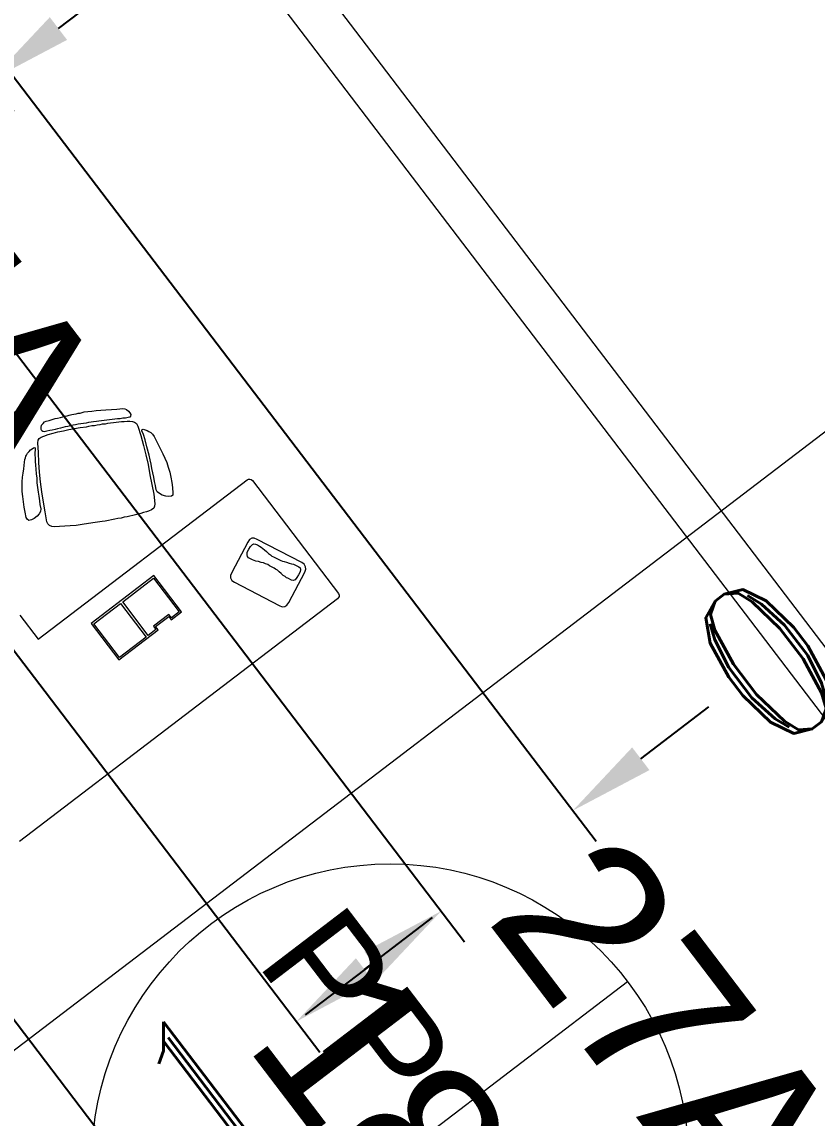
# Model space of a CAD drawing. Header units: metres. Extents: x 1384 to 1901, y 1501 to 2216.
# Drawn here: x 1467.91 to 1471.63, y 2109.43 to 2114.55 of the extents above; entities that cross this region are included whole.
import ezdxf

# ---------------------------------------------------------------- set-up
doc = ezdxf.new("R2010")
doc.units = ezdxf.units.M
doc.header["$LTSCALE"] = 0.05
doc.header["$PDMODE"] = 3
doc.linetypes.add('CONTINUA', pattern=[0])
for name, color, linetype, lineweight in [('Circulo', 250, 'Continuous', 15), ('Cotas Nave 2', 250, 'CONTINUA', 15), ('Extintores', 1, 'CONTINUA', 15), ('Linea de Corte', 250, 'CONTINUA', 15), ('mobiliario', 253, 'CONTINUA', 15), ('Pared Fuego', 81, 'CONTINUA', 15), ('TextoDCE', 250, 'Continuous', 15)]:
    doc.layers.add(name, color=color, linetype=linetype, lineweight=lineweight)
doc.styles.add('ROMANT', font='ROMANT', dxfattribs={"width": 0.85})
doc.styles.get("Standard").update_dxf_attribs({"font": 'arial.ttf'})
doc.dimstyles.new('1-50-GENERAL', dxfattribs={"dimtxt": 0.38, "dimasz": 0.4, "dimexe": 0.18, "dimexo": 0.06, "dimgap": 0.09, "dimtad": 0, "dimdec": 1, "dimzin": 0, "dimdsep": 46, "dimtxsty": 'ROMANT', "dimcen": 0.09, "dimadec": 0, "dimazin": 0, "dimtfac": 1, "dimtdec": 1, "dimtix": 1, "dimtofl": 0, "dimtmove": 0, "dimatfit": 3, "dimfxl": 0, "dimtolj": 1, "dimtzin": 0, "dimarcsym": 0})

# ---------------------------------------------------------------- blocks, each defined once
blk = doc.blocks.new('*D258')
at = {"layer": 'Cotas Nave 2', "color": 0, "lineweight": -2, "transparency": 16777216}
for p, q in [((1452.4409, 2163.6844), (1458.0727, 2167.9789)), ((1458.1721, 2167.5516), (1479.2994, 2139.8456)), ((1502.3652, 2109.5977), (1481.0039, 2137.6104)), ((1496.6209, 2104.7143), (1502.7508, 2109.3887))]:
    blk.add_line(p, q, dxfattribs=at)
at = {"layer": 'Cotas Nave 2', "color": 0, "transparency": 16777216}
for points in [[(1458.2251, 2167.5921), (1458.1191, 2167.5112), (1457.9295, 2167.8697)], [(1502.4182, 2109.6381), (1502.3122, 2109.5573), (1502.6077, 2109.2796)]]:
    blk.add_solid(points, dxfattribs=at)
at = {"layer": 'Defpoints', "color": 0, "transparency": 16777216}
for p in [(1457.9295, 2167.8697), (1452.3932, 2163.648), (1496.5732, 2104.678)]:
    blk.add_point(p, dxfattribs=at)
at = {"layer": 'Cotas Nave 2', "color": 0, "transparency": 16777216, "insert": (1480.1517, 2138.728), "char_height": 1, "attachment_point": 5, "rotation": 307.3275, "style": 'ROMANT'}
blk.add_mtext('\\A1;73.7', dxfattribs=at)
blk = doc.blocks.new('*D270')
at = {"layer": 'Cotas Nave 2', "color": 0, "lineweight": -2, "transparency": 16777216}
for p, q in [((1463.0851, 2112.8869), (1458.5132, 2109.4006)), ((1458.8989, 2109.1917), (1460.5916, 2106.972)), ((1468.142, 2106.1482), (1463.6218, 2102.7013)), ((1463.5224, 2103.1285), (1461.8297, 2105.3483))]:
    blk.add_line(p, q, dxfattribs=at)
at = {"layer": 'Cotas Nave 2', "color": 0, "transparency": 16777216}
for points in [[(1458.9519, 2109.2321), (1458.8459, 2109.1513), (1458.6564, 2109.5098)], [(1463.5754, 2103.169), (1463.4694, 2103.0881), (1463.765, 2102.8105)]]:
    blk.add_solid(points, dxfattribs=at)
at = {"layer": 'Defpoints', "color": 0, "transparency": 16777216}
for p in [(1463.1328, 2112.9233), (1468.1897, 2106.1846), (1463.765, 2102.8105)]:
    blk.add_point(p, dxfattribs=at)
at = {"layer": 'Cotas Nave 2', "color": 0, "transparency": 16777216, "insert": (1461.2107, 2106.1601), "char_height": 1, "attachment_point": 5, "rotation": 307.3275, "style": 'ROMANT'}
blk.add_mtext('\\A1;8.4', dxfattribs=at)
blk = doc.blocks.new('*D280')
at = {"layer": 'Cotas Nave 2', "color": 0, "lineweight": -2, "transparency": 16777216}
for p, q in [((1451.6493, 2127.6147), (1442.9648, 2121.0908)), ((1443.349, 2120.8791), (1455.8204, 2104.2774)), ((1470.0045, 2085.396), (1457.533, 2101.9976)), ((1478.7852, 2091.4919), (1470.1008, 2084.968))]:
    blk.add_line(p, q, dxfattribs=at)
at = {"layer": 'Cotas Nave 2', "color": 0, "transparency": 16777216}
for points in [[(1443.4023, 2120.9191), (1443.2957, 2120.839), (1443.1087, 2121.1989)], [(1470.0578, 2085.436), (1469.9512, 2085.3559), (1470.2447, 2085.0761)]]:
    blk.add_solid(points, dxfattribs=at)
at = {"layer": 'Defpoints', "color": 0, "transparency": 16777216}
for p in [(1451.6972, 2127.6507), (1478.8332, 2091.528), (1470.2447, 2085.0761)]:
    blk.add_point(p, dxfattribs=at)
at = {"layer": 'Cotas Nave 2', "color": 0, "transparency": 16777216, "insert": (1456.6767, 2103.1375), "char_height": 1, "attachment_point": 5, "rotation": 306.9145, "style": 'ROMANT'}
blk.add_mtext('\\A1;45.2', dxfattribs=at)
blk = doc.blocks.new('*D281')
at = {"layer": 'Cotas Nave 2', "color": 0, "lineweight": -2, "transparency": 16777216}
for p, q in [((1429.0052, 2146.2119), (1424.0845, 2142.5154)), ((1424.4687, 2142.3037), (1445.4929, 2114.3168)), ((1468.2237, 2084.0582), (1447.1813, 2112.0693)), ((1473.2407, 2087.3268), (1468.32, 2083.6303))]:
    blk.add_line(p, q, dxfattribs=at)
at = {"layer": 'Cotas Nave 2', "color": 0, "transparency": 16777216}
for points in [[(1424.522, 2142.3438), (1424.4154, 2142.2637), (1424.2284, 2142.6235)], [(1468.277, 2084.0982), (1468.1704, 2084.0182), (1468.4639, 2083.7384)]]:
    blk.add_solid(points, dxfattribs=at)
at = {"layer": 'Defpoints', "color": 0, "transparency": 16777216}
for p in [(1429.0532, 2146.248), (1473.2887, 2087.3628), (1468.4639, 2083.7384)]:
    blk.add_point(p, dxfattribs=at)
at = {"layer": 'Cotas Nave 2', "color": 0, "transparency": 16777216, "insert": (1446.3371, 2113.193), "char_height": 1, "attachment_point": 5, "rotation": 306.9145, "style": 'ROMANT'}
blk.add_mtext('\\A1;73.6', dxfattribs=at)
blk = doc.blocks.new('*D295')
at = {"layer": 'Cotas Nave 2', "color": 0, "lineweight": -2, "transparency": 16777216}
for p, q in [((1467.7439, 2116.364), (1468.8654, 2114.8933)), ((1466.7499, 2115.6061), (1467.8714, 2114.1354)), ((1468.7562, 2115.0365), (1469.0743, 2115.279)), ((1468.0803, 2114.521), (1468.4381, 2114.7939))]:
    blk.add_line(p, q, dxfattribs=at)
at = {"layer": 'Cotas Nave 2', "color": 0, "transparency": 16777216}
for points in [[(1468.3977, 2114.8469), (1468.4786, 2114.7409), (1468.7562, 2115.0365)], [(1468.0399, 2114.5741), (1468.1207, 2114.468), (1467.7622, 2114.2785)]]:
    blk.add_solid(points, dxfattribs=at)
at = {"layer": 'Defpoints', "color": 0, "transparency": 16777216}
for p in [(1467.7075, 2116.4117), (1466.7135, 2115.6538), (1467.7622, 2114.2785)]:
    blk.add_point(p, dxfattribs=at)
at = {"layer": 'Cotas Nave 2', "color": 0, "transparency": 16777216, "insert": (1469.6649, 2115.7293), "char_height": 0.75, "attachment_point": 5, "rotation": 37.3275, "style": 'ROMANT'}
blk.add_mtext('\\A1;1.3', dxfattribs=at)
blk = doc.blocks.new('*D296')
at = {"layer": 'Cotas Nave 2', "color": 0, "lineweight": -2, "transparency": 16777216}
for p, q in [((1463.4185, 2114.3281), (1467.7949, 2108.589)), ((1462.5614, 2113.6848), (1466.9427, 2107.9392)), ((1467.3677, 2108.4896), (1467.1517, 2108.3248))]:
    blk.add_line(p, q, dxfattribs=at)
at = {"layer": 'Cotas Nave 2', "color": 0, "transparency": 16777216}
for points in [[(1467.3272, 2108.5426), (1467.4081, 2108.4365), (1467.6857, 2108.7321)], [(1467.1112, 2108.3778), (1467.1921, 2108.2718), (1466.8336, 2108.0823)]]:
    blk.add_solid(points, dxfattribs=at)
at = {"layer": 'Defpoints', "color": 0, "transparency": 16777216}
for p in [(1463.3821, 2114.3758), (1462.525, 2113.7325), (1466.8336, 2108.0823)]:
    blk.add_point(p, dxfattribs=at)
at = {"layer": 'Cotas Nave 2', "color": 0, "transparency": 16777216, "insert": (1467.2597, 2108.4072), "char_height": 0.75, "attachment_point": 5, "rotation": 37.3275, "style": 'ROMANT'}
blk.add_mtext('\\A1;1.1', dxfattribs=at)
blk = doc.blocks.new('*D303')
at = {"layer": 'Cotas Nave 2', "color": 0, "lineweight": -2, "transparency": 16777216}
for p, q in [((1464.9262, 2115.4778), (1469.3026, 2109.7387)), ((1464.0944, 2114.8435), (1468.4708, 2109.1044)), ((1469.5115, 2110.1243), (1469.8296, 2110.3669)), ((1468.0436, 2109.005), (1467.7255, 2108.7624))]:
    blk.add_line(p, q, dxfattribs=at)
at = {"layer": 'Cotas Nave 2', "color": 0, "transparency": 16777216}
for points in [[(1469.4711, 2110.1773), (1469.5519, 2110.0713), (1469.1934, 2109.8818)], [(1468.0031, 2109.058), (1468.084, 2108.952), (1468.3616, 2109.2475)]]:
    blk.add_solid(points, dxfattribs=at)
at = {"layer": 'Defpoints', "color": 0, "transparency": 16777216}
for p in [(1464.8898, 2115.5255), (1464.058, 2114.8912), (1469.1934, 2109.8818)]:
    blk.add_point(p, dxfattribs=at)
at = {"layer": 'Cotas Nave 2', "color": 0, "transparency": 16777216, "insert": (1468.7775, 2109.5647), "char_height": 0.75, "attachment_point": 5, "rotation": 37.3275, "style": 'ROMANT'}
blk.add_mtext('\\A1;1', dxfattribs=at)
blk = doc.blocks.new('*D305')
at = {"layer": 'Cotas Nave 2', "color": 0, "lineweight": -2, "transparency": 16777216}
for p, q in [((1466.2177, 2116.4626), (1470.5941, 2110.7235)), ((1465.6021, 2115.9932), (1469.9785, 2110.2541)), ((1470.803, 2111.1092), (1471.1211, 2111.3518)), ((1469.5512, 2110.1547), (1469.2332, 2109.9121))]:
    blk.add_line(p, q, dxfattribs=at)
at = {"layer": 'Cotas Nave 2', "color": 0, "transparency": 16777216}
for points in [[(1470.7626, 2111.1622), (1470.8435, 2111.0562), (1470.485, 2110.8667)], [(1469.5108, 2110.2077), (1469.5917, 2110.1016), (1469.8693, 2110.3972)]]:
    blk.add_solid(points, dxfattribs=at)
at = {"layer": 'Defpoints', "color": 0, "transparency": 16777216}
for p in [(1466.1814, 2116.5104), (1465.5657, 2116.0409), (1470.485, 2110.8667)]:
    blk.add_point(p, dxfattribs=at)
at = {"layer": 'Cotas Nave 2', "color": 0, "transparency": 16777216, "insert": (1471.7358, 2111.8205), "char_height": 0.75, "attachment_point": 5, "rotation": 37.3275, "style": 'ROMANT'}
blk.add_mtext('\\A1;0.8', dxfattribs=at)
blk = doc.blocks.new('*D307')
at = {"layer": 'Cotas Nave 2', "color": 0, "lineweight": -2, "transparency": 16777216}
for p, q in [((1469.8763, 2123.771), (1466.8083, 2121.4314)), ((1467.194, 2121.2225), (1470.2732, 2117.1845)), ((1475.0078, 2110.9756), (1471.9286, 2115.0136)), ((1478.1752, 2112.8879), (1475.1073, 2110.5484))]:
    blk.add_line(p, q, dxfattribs=at)
at = {"layer": 'Cotas Nave 2', "color": 0, "transparency": 16777216}
for points in [[(1467.247, 2121.2629), (1467.141, 2121.1821), (1466.9514, 2121.5406)], [(1475.0609, 2111.016), (1474.9548, 2110.9352), (1475.2504, 2110.6575)]]:
    blk.add_solid(points, dxfattribs=at)
at = {"layer": 'Defpoints', "color": 0, "transparency": 16777216}
for p in [(1469.924, 2123.8073), (1466.9514, 2121.5406), (1478.223, 2112.9243)]:
    blk.add_point(p, dxfattribs=at)
at = {"layer": 'Cotas Nave 2', "color": 0, "transparency": 16777216, "insert": (1471.1009, 2116.0991), "char_height": 1, "attachment_point": 5, "rotation": 307.3275, "style": 'ROMANT'}
blk.add_mtext('\\A1;13.7', dxfattribs=at)

msp = doc.modelspace()

# ---------------------------------------------------------------- linework, layer by layer
at = {"layer": 'Circulo'}
msp.add_line((1469.6316, 2109.2231), (1470.7408, 2110.0689), dxfattribs=at)
msp.add_circle((1469.6316, 2109.2231), 1.3949, dxfattribs=at)
at = {"layer": 'Linea de Corte'}
msp.add_line((1486.2837, 2123.785), (1463.2468, 2106.2182), dxfattribs=at)
at = {"layer": 'mobiliario', "linetype": 'Continuous'}
for p, q in [((1468.0516, 2112.6948), (1468.0648, 2112.6982)), ((1468.0648, 2112.6982), (1468.0767, 2112.7003)), ((1468.0767, 2112.7003), (1468.0899, 2112.7037)), ((1468.0899, 2112.7037), (1468.1006, 2112.7073)), ((1468.1006, 2112.7073), (1468.1125, 2112.7096)), ((1468.1125, 2112.7096), (1468.1218, 2112.7122)), ((1468.1218, 2112.7122), (1468.1311, 2112.7148)), ((1468.1311, 2112.7148), (1468.1429, 2112.717)), ((1468.1429, 2112.717), (1468.1523, 2112.7196)), ((1468.1523, 2112.7196), (1468.1627, 2112.7208)), ((1468.1627, 2112.7208), (1468.172, 2112.7234)), ((1468.172, 2112.7234), (1468.1824, 2112.7245)), ((1468.1824, 2112.7245), (1468.1917, 2112.7271)), ((1468.1917, 2112.7271), (1468.201, 2112.7298)), ((1468.201, 2112.7298), (1468.2178, 2112.7313)), ((1468.201, 2112.7298), (1468.201, 2112.7298)), ((1468.2178, 2112.7313), (1468.2361, 2112.7339)), ((1468.2361, 2112.7339), (1468.2569, 2112.7363)), ((1468.2569, 2112.7363), (1468.2788, 2112.7372)), ((1468.2788, 2112.7372), (1468.3021, 2112.7391)), ((1468.3021, 2112.7391), (1468.3279, 2112.7408)), ((1468.3279, 2112.7408), (1468.3537, 2112.7424)), ((1468.3437, 2112.6964), (1468.3319, 2112.6942)), ((1468.3567, 2112.6972), (1468.3437, 2112.6964)), ((1468.3537, 2112.7424), (1468.3811, 2112.7451)), ((1468.3696, 2112.698), (1468.3567, 2112.6972)), ((1468.3814, 2112.7003), (1468.3696, 2112.698)), ((1468.3811, 2112.7451), (1468.3911, 2112.7438)), ((1468.3943, 2112.7011), (1468.3814, 2112.7003)), ((1468.3911, 2112.7438), (1468.3983, 2112.7403)), ((1468.4061, 2112.7033), (1468.3943, 2112.7011)), ((1468.3983, 2112.7403), (1468.4077, 2112.7339)), ((1468.414, 2112.7049), (1468.4061, 2112.7033)), ((1468.4077, 2112.7339), (1468.4142, 2112.7253)), ((1468.4172, 2112.7095), (1468.414, 2112.7049)), ((1468.4142, 2112.7253), (1468.4182, 2112.7171)), ((1468.4182, 2112.7171), (1468.4172, 2112.7095)), ((1467.9991, 2112.657), (1468.0019, 2112.6682)), ((1467.9992, 2112.6481), (1467.9991, 2112.657)), ((1468.0021, 2112.6413), (1467.9992, 2112.6481)), ((1468.0019, 2112.6682), (1468.0094, 2112.6761)), ((1468.0094, 2112.6761), (1468.0154, 2112.683)), ((1468.0154, 2112.683), (1468.0237, 2112.687)), ((1468.0237, 2112.687), (1468.0369, 2112.6903)), ((1468.0369, 2112.6903), (1468.0516, 2112.6948)), ((1468.0513, 2112.6449), (1468.0394, 2112.6426)), ((1468.0645, 2112.6483), (1468.0513, 2112.6449)), ((1468.0763, 2112.6504), (1468.0645, 2112.6483)), ((1468.0896, 2112.6538), (1468.0763, 2112.6504)), ((1468.1003, 2112.6574), (1468.0896, 2112.6538)), ((1468.1122, 2112.6597), (1468.1003, 2112.6574)), ((1468.1033, 2112.6417), (1468.1284, 2112.6473)), ((1468.124, 2112.662), (1468.1122, 2112.6597)), ((1468.1372, 2112.6653), (1468.124, 2112.662)), ((1468.1284, 2112.6473), (1468.156, 2112.6526)), ((1468.1491, 2112.6676), (1468.1372, 2112.6653)), ((1468.1609, 2112.6698), (1468.1491, 2112.6676)), ((1468.156, 2112.6526), (1468.1821, 2112.6567)), ((1468.1727, 2112.6721), (1468.1609, 2112.6698)), ((1468.1845, 2112.6743), (1468.1727, 2112.6721)), ((1468.1821, 2112.6567), (1468.2108, 2112.6605)), ((1468.1975, 2112.6751), (1468.1845, 2112.6743)), ((1468.2093, 2112.6774), (1468.1975, 2112.6751)), ((1468.2211, 2112.6796), (1468.2093, 2112.6774)), ((1468.2108, 2112.6605), (1468.2227, 2112.6627)), ((1468.2108, 2112.6605), (1468.2108, 2112.6605)), ((1468.233, 2112.6819), (1468.2211, 2112.6796)), ((1468.2227, 2112.6627), (1468.2359, 2112.6661)), ((1468.2447, 2112.6841), (1468.233, 2112.6819)), ((1468.2359, 2112.6661), (1468.2488, 2112.667)), ((1468.2577, 2112.685), (1468.2447, 2112.6841)), ((1468.2488, 2112.667), (1468.2607, 2112.6692)), ((1468.2695, 2112.6872), (1468.2577, 2112.685)), ((1468.2607, 2112.6692), (1468.275, 2112.6711)), ((1468.2824, 2112.688), (1468.2695, 2112.6872)), ((1468.275, 2112.6711), (1468.2869, 2112.6733)), ((1468.2942, 2112.6902), (1468.2824, 2112.688)), ((1468.2869, 2112.6733), (1468.2997, 2112.6742)), ((1468.3072, 2112.6911), (1468.2942, 2112.6902)), ((1468.2997, 2112.6742), (1468.3115, 2112.6764)), ((1468.319, 2112.6933), (1468.3072, 2112.6911)), ((1468.3115, 2112.6764), (1468.3234, 2112.6786)), ((1468.3319, 2112.6942), (1468.319, 2112.6933)), ((1468.3234, 2112.6786), (1468.3377, 2112.6806)), ((1468.3377, 2112.6806), (1468.3506, 2112.6814)), ((1468.3506, 2112.6814), (1468.3625, 2112.6837)), ((1468.3625, 2112.6837), (1468.3754, 2112.6844)), ((1468.3754, 2112.6844), (1468.3883, 2112.6853)), ((1468.3883, 2112.6853), (1468.4012, 2112.6861)), ((1468.4012, 2112.6861), (1468.4142, 2112.6869)), ((1468.4142, 2112.6869), (1468.4267, 2112.6852)), ((1468.4267, 2112.6852), (1468.4365, 2112.6813)), ((1468.4365, 2112.6813), (1468.4458, 2112.675)), ((1468.4458, 2112.675), (1468.452, 2112.6639)), ((1468.452, 2112.6639), (1468.4653, 2112.6199)), ((1468.4701, 2112.6461), (1468.473, 2112.6483)), ((1468.4709, 2112.6421), (1468.4701, 2112.6461)), ((1468.473, 2112.6483), (1468.4769, 2112.649)), ((1468.4769, 2112.649), (1468.4855, 2112.6466)), ((1468.4855, 2112.6466), (1468.4952, 2112.6427)), ((1467.9843, 2112.5848), (1467.986, 2112.5973)), ((1467.986, 2112.5973), (1467.9909, 2112.6056)), ((1467.9909, 2112.6056), (1467.9995, 2112.6122)), ((1467.9995, 2112.6122), (1468.0117, 2112.6169)), ((1468.0068, 2112.6381), (1468.0021, 2112.6413)), ((1468.0143, 2112.6371), (1468.0068, 2112.6381)), ((1468.0117, 2112.6169), (1468.0331, 2112.6243)), ((1468.0262, 2112.6393), (1468.0143, 2112.6371)), ((1468.0394, 2112.6426), (1468.0262, 2112.6393)), ((1468.0331, 2112.6243), (1468.0557, 2112.6303)), ((1468.0557, 2112.6303), (1468.0782, 2112.6361)), ((1468.0782, 2112.6361), (1468.1033, 2112.6417)), ((1468.4653, 2112.6199), (1468.4782, 2112.5733)), ((1468.4709, 2112.6421), (1468.4709, 2112.6421)), ((1468.4774, 2112.6246), (1468.4709, 2112.6421)), ((1468.4855, 2112.5992), (1468.4774, 2112.6246)), ((1468.4941, 2112.5673), (1468.4855, 2112.5992)), ((1468.4952, 2112.6427), (1468.5035, 2112.6377)), ((1468.5035, 2112.6377), (1468.5118, 2112.6328)), ((1468.5118, 2112.6328), (1468.5198, 2112.6253)), ((1468.5198, 2112.6253), (1468.5274, 2112.6153)), ((1468.5274, 2112.6153), (1468.5376, 2112.596)), ((1468.5376, 2112.596), (1468.5518, 2112.5685)), ((1467.9355, 2112.5363), (1467.9429, 2112.5443)), ((1467.9429, 2112.5443), (1467.9504, 2112.5522)), ((1467.9504, 2112.5522), (1467.9576, 2112.5577)), ((1467.9576, 2112.5577), (1467.9633, 2112.562)), ((1467.9633, 2112.562), (1467.9686, 2112.5639)), ((1467.9686, 2112.5639), (1467.9722, 2112.5621)), ((1467.9719, 2112.5506), (1467.9706, 2112.5405)), ((1467.9722, 2112.5621), (1467.9719, 2112.5596)), ((1467.9719, 2112.5596), (1467.9719, 2112.5506)), ((1467.9871, 2112.5396), (1467.9843, 2112.5848)), ((1468.4782, 2112.5733), (1468.489, 2112.5296)), ((1468.5041, 2112.5276), (1468.4941, 2112.5673)), ((1468.5518, 2112.5685), (1468.569, 2112.5342)), ((1467.9201, 2112.4795), (1467.9222, 2112.4946)), ((1467.9222, 2112.4946), (1467.9239, 2112.5072)), ((1467.9239, 2112.5072), (1467.9263, 2112.5158)), ((1467.9263, 2112.5158), (1467.9273, 2112.5233)), ((1467.9273, 2112.5233), (1467.9306, 2112.528)), ((1467.9306, 2112.528), (1467.9355, 2112.5363)), ((1467.9706, 2112.5405), (1467.9704, 2112.529)), ((1467.9704, 2112.529), (1467.9708, 2112.5136)), ((1467.9708, 2112.5136), (1467.9713, 2112.4982)), ((1467.9713, 2112.4982), (1467.9729, 2112.4813)), ((1467.9886, 2112.4933), (1467.9871, 2112.5396)), ((1467.9915, 2112.4481), (1467.9886, 2112.4933)), ((1468.489, 2112.5296), (1468.4994, 2112.4834)), ((1468.5089, 2112.5064), (1468.5041, 2112.5276)), ((1468.5137, 2112.4853), (1468.5089, 2112.5064)), ((1468.569, 2112.5342), (1468.5777, 2112.5138)), ((1468.5777, 2112.5138), (1468.5865, 2112.4934)), ((1468.5865, 2112.4934), (1468.5939, 2112.4719)), ((1467.9127, 2112.4241), (1467.9154, 2112.4442)), ((1467.9154, 2112.4442), (1467.9181, 2112.4644)), ((1467.9181, 2112.4644), (1467.9201, 2112.4795)), ((1467.9729, 2112.4813), (1467.9741, 2112.4619)), ((1467.9741, 2112.4619), (1467.9764, 2112.4411)), ((1467.9764, 2112.4411), (1467.9788, 2112.4204)), ((1467.9968, 2112.4025), (1467.9915, 2112.4481)), ((1468.4994, 2112.4834), (1468.5084, 2112.4361)), ((1468.5175, 2112.4656), (1468.5137, 2112.4853)), ((1468.5223, 2112.4444), (1468.5175, 2112.4656)), ((1468.5261, 2112.4247), (1468.5223, 2112.4444)), ((1468.5939, 2112.4719), (1468.6009, 2112.4479)), ((1468.6009, 2112.4479), (1468.6054, 2112.4243)), ((1467.9105, 2112.3796), (1467.9111, 2112.4026)), ((1467.9111, 2112.4026), (1467.9127, 2112.4241)), ((1467.9788, 2112.4204), (1467.9797, 2112.3985)), ((1467.9797, 2112.3985), (1467.983, 2112.3763)), ((1467.9862, 2111.6678), (1468.9622, 2112.412)), ((1468.0033, 2112.3556), (1467.9968, 2112.4025)), ((1468.5084, 2112.4361), (1468.5177, 2112.3913)), ((1468.5177, 2112.3913), (1468.5256, 2112.3454)), ((1468.5298, 2112.405), (1468.5261, 2112.4247)), ((1468.5335, 2112.3853), (1468.5298, 2112.405)), ((1468.6054, 2112.4243), (1468.6099, 2112.4006)), ((1468.6099, 2112.4006), (1468.613, 2112.3759)), ((1468.9622, 2112.412), (1468.969, 2112.415)), ((1468.969, 2112.415), (1468.9755, 2112.4154)), ((1468.9755, 2112.4154), (1468.9816, 2112.4133)), ((1468.9816, 2112.4133), (1468.9874, 2112.4086)), ((1468.9874, 2112.4086), (1469.39, 2111.8807)), ((1467.9114, 2112.3577), (1467.9105, 2112.3796)), ((1467.9134, 2112.3344), (1467.9114, 2112.3577)), ((1467.983, 2112.3763), (1467.9854, 2112.3554)), ((1467.9854, 2112.3554), (1467.9892, 2112.3357)), ((1468.0098, 2112.3087), (1468.0033, 2112.3556)), ((1468.5256, 2112.3454), (1468.531, 2112.2999)), ((1468.5373, 2112.3656), (1468.5335, 2112.3853)), ((1468.5424, 2112.3559), (1468.5373, 2112.3656)), ((1468.5529, 2112.3481), (1468.5424, 2112.3559)), ((1468.5648, 2112.3414), (1468.5529, 2112.3481)), ((1468.5821, 2112.3365), (1468.5648, 2112.3414)), ((1468.6146, 2112.3411), (1468.6089, 2112.3367)), ((1468.613, 2112.3759), (1468.6146, 2112.35)), ((1468.6146, 2112.35), (1468.6146, 2112.3411)), ((1467.9165, 2112.3097), (1467.9134, 2112.3344)), ((1467.9195, 2112.2849), (1467.9165, 2112.3097)), ((1467.9892, 2112.3357), (1467.9914, 2112.3149)), ((1467.9914, 2112.3149), (1467.9941, 2112.2967)), ((1467.9941, 2112.2967), (1467.9979, 2112.2769)), ((1468.0177, 2112.2628), (1468.0098, 2112.3087)), ((1468.5297, 2112.2898), (1468.5257, 2112.2801)), ((1468.531, 2112.2999), (1468.5297, 2112.2898)), ((1468.5971, 2112.3345), (1468.5821, 2112.3365)), ((1468.6089, 2112.3367), (1468.5971, 2112.3345)), ((1467.9241, 2112.2613), (1467.9195, 2112.2849)), ((1467.9296, 2112.2362), (1467.9241, 2112.2613)), ((1467.9337, 2112.228), (1467.9296, 2112.2362)), ((1467.9816, 2112.242), (1467.9673, 2112.2311)), ((1467.9909, 2112.2536), (1467.9816, 2112.242)), ((1467.9962, 2112.2643), (1467.9909, 2112.2536)), ((1467.9979, 2112.2769), (1467.9962, 2112.2643)), ((1468.0267, 2112.2154), (1468.0177, 2112.2628)), ((1468.3869, 2112.2373), (1468.3736, 2112.234)), ((1468.4012, 2112.2393), (1468.3869, 2112.2373)), ((1468.4145, 2112.2426), (1468.4012, 2112.2393)), ((1468.4277, 2112.2459), (1468.4145, 2112.2426)), ((1468.441, 2112.2493), (1468.4277, 2112.2459)), ((1468.4528, 2112.2515), (1468.441, 2112.2493)), ((1468.466, 2112.2549), (1468.4528, 2112.2515)), ((1468.4782, 2112.2596), (1468.466, 2112.2549)), ((1468.4914, 2112.263), (1468.4782, 2112.2596)), ((1468.5022, 2112.2666), (1468.4914, 2112.263)), ((1468.5158, 2112.2725), (1468.5022, 2112.2666)), ((1468.5257, 2112.2801), (1468.5158, 2112.2725)), ((1467.9419, 2112.223), (1467.9337, 2112.228)), ((1467.9538, 2112.2253), (1467.9419, 2112.223)), ((1467.9673, 2112.2311), (1467.9538, 2112.2253)), ((1468.0307, 2112.2072), (1468.0267, 2112.2154)), ((1468.0387, 2112.1998), (1468.0307, 2112.2072)), ((1468.0495, 2112.1944), (1468.0387, 2112.1998)), ((1468.0621, 2112.1927), (1468.0495, 2112.1944)), ((1468.0854, 2112.1947), (1468.0621, 2112.1927)), ((1468.1098, 2112.1953), (1468.0854, 2112.1947)), ((1468.1356, 2112.1969), (1468.1098, 2112.1953)), ((1468.1628, 2112.1997), (1468.1356, 2112.1969)), ((1468.1915, 2112.2035), (1468.1628, 2112.1997)), ((1468.2216, 2112.2084), (1468.1915, 2112.2035)), ((1468.2517, 2112.2133), (1468.2216, 2112.2084)), ((1468.2844, 2112.2179), (1468.2517, 2112.2133)), ((1468.2987, 2112.2198), (1468.2844, 2112.2179)), ((1468.3145, 2112.2228), (1468.2987, 2112.2198)), ((1468.3277, 2112.2261), (1468.3145, 2112.2228)), ((1468.3435, 2112.2291), (1468.3277, 2112.2261)), ((1468.3578, 2112.231), (1468.3435, 2112.2291)), ((1468.3736, 2112.234), (1468.3578, 2112.231)), ((1468.9735, 2112.134), (1468.9653, 2112.121)), ((1468.9845, 2112.1402), (1468.9735, 2112.134)), ((1468.996, 2112.1399), (1468.9845, 2112.1402)), ((1469.0093, 2112.1343), (1468.996, 2112.1399)), ((1469.2187, 2112.0254), (1469.0093, 2112.1343)), ((1468.9653, 2112.121), (1468.891, 2111.9787)), ((1468.9628, 2112.074), (1468.9698, 2112.0884)), ((1468.9698, 2112.0884), (1468.978, 2112.1014)), ((1468.978, 2112.1014), (1468.9869, 2112.1104)), ((1468.9869, 2112.1104), (1468.9937, 2112.1133)), ((1468.9937, 2112.1133), (1469.0012, 2112.1124)), ((1469.0012, 2112.1124), (1469.011, 2112.1084)), ((1469.011, 2112.1084), (1469.0204, 2112.1021)), ((1469.0204, 2112.1021), (1469.0275, 2112.0985)), ((1469.0275, 2112.0985), (1469.0355, 2112.0911)), ((1469.0355, 2112.0911), (1469.0438, 2112.0861)), ((1469.0438, 2112.0861), (1469.0528, 2112.0772)), ((1468.9625, 2112.0625), (1468.9628, 2112.074)), ((1468.964, 2112.0546), (1468.9625, 2112.0625)), ((1468.9695, 2112.0475), (1468.964, 2112.0546)), ((1468.9875, 2112.0386), (1468.9695, 2112.0475)), ((1468.9947, 2112.0351), (1468.9875, 2112.0386)), ((1469.0033, 2112.0327), (1468.9947, 2112.0351)), ((1469.0159, 2112.031), (1469.0033, 2112.0327)), ((1469.0282, 2112.0268), (1469.0159, 2112.031)), ((1469.0528, 2112.0772), (1469.0619, 2112.0683)), ((1469.0619, 2112.0683), (1469.0712, 2112.0619)), ((1469.0712, 2112.0619), (1469.0781, 2112.0559)), ((1469.0781, 2112.0559), (1469.0854, 2112.0524)), ((1469.0854, 2112.0524), (1469.1142, 2112.0382)), ((1469.1142, 2112.0382), (1469.1203, 2112.0361)), ((1469.1203, 2112.0361), (1469.1275, 2112.0326)), ((1469.1275, 2112.0326), (1469.1361, 2112.0301)), ((1469.1361, 2112.0301), (1469.1472, 2112.0273)), ((1468.891, 2111.9787), (1468.8854, 2111.9653)), ((1469.0393, 2112.024), (1469.0282, 2112.0268)), ((1469.049, 2112.0201), (1469.0393, 2112.024)), ((1469.0587, 2112.0162), (1469.049, 2112.0201)), ((1469.067, 2112.0113), (1469.0587, 2112.0162)), ((1469.0897, 2111.9993), (1469.067, 2112.0113)), ((1469.0955, 2111.9946), (1469.0897, 2111.9993)), ((1469.1038, 2111.9897), (1469.0955, 2111.9946)), ((1469.1117, 2111.9822), (1469.1038, 2111.9897)), ((1469.1222, 2111.9744), (1469.1117, 2111.9822)), ((1469.1472, 2112.0273), (1469.1595, 2112.0231)), ((1469.1578, 2111.839), (1469.232, 2111.9814)), ((1469.1595, 2112.0231), (1469.1707, 2112.0204)), ((1469.1707, 2112.0204), (1469.1793, 2112.0179)), ((1469.1793, 2112.0179), (1469.1854, 2112.0158)), ((1469.1854, 2112.0158), (1469.2045, 2112.0056)), ((1469.2105, 2111.983), (1469.2034, 2111.9685)), ((1469.2045, 2112.0056), (1469.2103, 2112.0009)), ((1469.2103, 2112.0009), (1469.2118, 2111.9931)), ((1469.2118, 2111.9931), (1469.2105, 2111.983)), ((1469.2292, 2112.0176), (1469.2187, 2112.0254)), ((1469.2353, 2112.0065), (1469.2292, 2112.0176)), ((1469.232, 2111.9814), (1469.2376, 2111.9947)), ((1469.232, 2111.9814), (1469.232, 2111.9814)), ((1469.2376, 2111.9947), (1469.2353, 2112.0065)), ((1468.5269, 2111.9649), (1468.233, 2111.7408)), ((1468.3811, 2111.8425), (1468.5252, 2111.9524)), ((1468.5252, 2111.9524), (1468.6449, 2111.7954)), ((1468.6563, 2111.7952), (1468.5269, 2111.9649)), ((1468.8854, 2111.9653), (1468.8852, 2111.9539)), ((1468.8852, 2111.9539), (1468.8913, 2111.9428)), ((1468.8913, 2111.9428), (1468.9029, 2111.9335)), ((1468.9029, 2111.9335), (1469.1123, 2111.8247)), ((1469.1313, 2111.9655), (1469.1222, 2111.9744)), ((1469.1396, 2111.9606), (1469.1313, 2111.9655)), ((1469.1464, 2111.9545), (1469.1396, 2111.9606)), ((1469.1525, 2111.9524), (1469.1464, 2111.9545)), ((1469.1706, 2111.9435), (1469.1525, 2111.9524)), ((1469.1525, 2111.9524), (1469.1525, 2111.9524)), ((1469.1781, 2111.9425), (1469.1706, 2111.9435)), ((1469.1874, 2111.9451), (1469.1781, 2111.9425)), ((1469.1952, 2111.9556), (1469.1874, 2111.9451)), ((1469.2034, 2111.9685), (1469.1952, 2111.9556)), ((1469.39, 2111.8807), (1469.3929, 2111.8739)), ((1469.3855, 2111.857), (1467.8986, 2110.7232)), ((1468.2455, 2111.7391), (1468.3711, 2111.8349)), ((1468.3711, 2111.8349), (1468.4908, 2111.6779)), ((1468.4993, 2111.6844), (1468.3811, 2111.8425)), ((1469.1123, 2111.8247), (1469.1256, 2111.819)), ((1469.1385, 2111.8198), (1469.1485, 2111.8274)), ((1469.1485, 2111.8274), (1469.1578, 2111.839)), ((1469.3902, 2111.8628), (1469.3855, 2111.857)), ((1469.3933, 2111.8675), (1469.3902, 2111.8628)), ((1469.3929, 2111.8739), (1469.3933, 2111.8675)), ((1467.9003, 2111.7805), (1467.9862, 2111.6678)), ((1468.5972, 2111.7839), (1468.5244, 2111.7284)), ((1468.5345, 2111.727), (1468.5959, 2111.7738)), ((1468.5959, 2111.7738), (1468.6078, 2111.7582)), ((1468.6092, 2111.7682), (1468.5972, 2111.7839)), ((1468.6078, 2111.7582), (1468.6563, 2111.7952)), ((1468.6449, 2111.7954), (1468.6092, 2111.7682)), ((1469.1256, 2111.819), (1469.1385, 2111.8198)), ((1468.233, 2111.7408), (1468.3624, 2111.571)), ((1468.3652, 2111.5822), (1468.2455, 2111.7391)), ((1468.5244, 2111.7284), (1468.5364, 2111.7127)), ((1468.5464, 2111.7114), (1468.5345, 2111.727)), ((1468.6078, 2111.7582), (1468.6078, 2111.7582)), ((1468.6078, 2111.7582), (1468.6078, 2111.7582)), ((1468.3624, 2111.571), (1468.5464, 2111.7114)), ((1468.4908, 2111.6779), (1468.3652, 2111.5822)), ((1468.5364, 2111.7127), (1468.4993, 2111.6844))]:
    msp.add_line(p, q, dxfattribs=at)
at = {"layer": 'Pared Fuego'}
for p, q in [((1463.872, 2121.8489), (1473.4519, 2109.286)), ((1473.4137, 2109.0034), (1467.7435, 2116.4392))]:
    msp.add_line(p, q, dxfattribs=at)

# ---------------------------------------------------------------- texts
at = {"layer": 'Extintores', "char_height": 0.75, "attachment_point": 1, "rotation": 307.3275}
for insert in [(1467.6388, 2113.7853), (1471.0735, 2110.2875)]:
    msp.add_mtext_dynamic_manual_height_columns('\\pi-0.66771;27A\\P\\pi-0.88872;183B\\P\\pi-0.08168;C', width=0.499675, gutter_width=0.0125, heights=[0], dxfattribs=dict(at, insert=insert))
at = {"layer": 'TextoDCE'}
msp.add_text('PP', height=0.49701, rotation=307.3275, dxfattribs=at).set_placement((1469.0003, 2110.1569))

# ---------------------------------------------------------------- dimensions: what is measured, and where the dimension line sits
at = {"layer": 'Cotas Nave 2'}
for base, p1, p2, angle, override, picture, middle, dimtype in [((1457.9295, 2167.8697), (1496.5732, 2104.678), (1452.3932, 2163.648), 307.3275, {"dimtxt": 1}, '*D258', (1480.1517, 2138.728), 160), ((1468.4639, 2083.7384), (1429.0532, 2146.248), (1473.2887, 2087.3628), 306.9145, {"dimtxt": 1}, '*D281', (1446.3371, 2113.193), 161), ((1466.9514, 2121.5406), (1478.223, 2112.9243), (1469.924, 2123.8073), 307.3275, {"dimtxt": 1}, '*D307', (1471.1009, 2116.0991), 160), ((1467.7622, 2114.2785), (1467.7075, 2116.4117), (1466.7135, 2115.6538), 37.3275, {"dimtxt": 0.75}, '*D295', (1469.6649, 2115.7293), 160), ((1470.485, 2110.8667), (1465.5657, 2116.0409), (1466.1814, 2116.5104), 37.3275, {"dimtxt": 0.75}, '*D305', (1471.7358, 2111.8205), 160), ((1466.8336, 2108.0823), (1463.3821, 2114.3758), (1462.525, 2113.7325), 37.3275, {"dimtxt": 0.75}, '*D296', (1467.2597, 2108.4072), 160), ((1463.765, 2102.8105), (1463.1328, 2112.9233), (1468.1897, 2106.1846), 307.3275, {"dimtxt": 1}, '*D270', (1461.2107, 2106.1601), 160)]:
    dim = msp.add_linear_dim(base=base, p1=p1, p2=p2, angle=angle, dimstyle='1-50-GENERAL', override=override, dxfattribs=at)
    dim.commit()
    dim.dimension.update_dxf_attribs({"geometry": picture, "text_midpoint": middle, "dimtype": dimtype})
dim = msp.add_aligned_dim(p1=(1451.6972, 2127.6507), p2=(1478.8332, 2091.528), distance=-10.7419, dimstyle='1-50-GENERAL', override={"dimtxt": 1}, dxfattribs=at)
dim.commit()
dim.dimension.update_dxf_attribs({"geometry": '*D280', "text_midpoint": (1456.6767, 2103.1375)})
dim = msp.add_linear_dim(base=(1469.1934, 2109.8818), p1=(1464.058, 2114.8912), p2=(1464.8898, 2115.5255), angle=37.3275, text='1', dimstyle='1-50-GENERAL', override={"dimtxt": 0.75}, dxfattribs=at)
dim.commit()
dim.dimension.update_dxf_attribs({"geometry": '*D303', "text_midpoint": (1468.7775, 2109.5647), "dimtype": 160})

doc.saveas('drawing.dxf')
